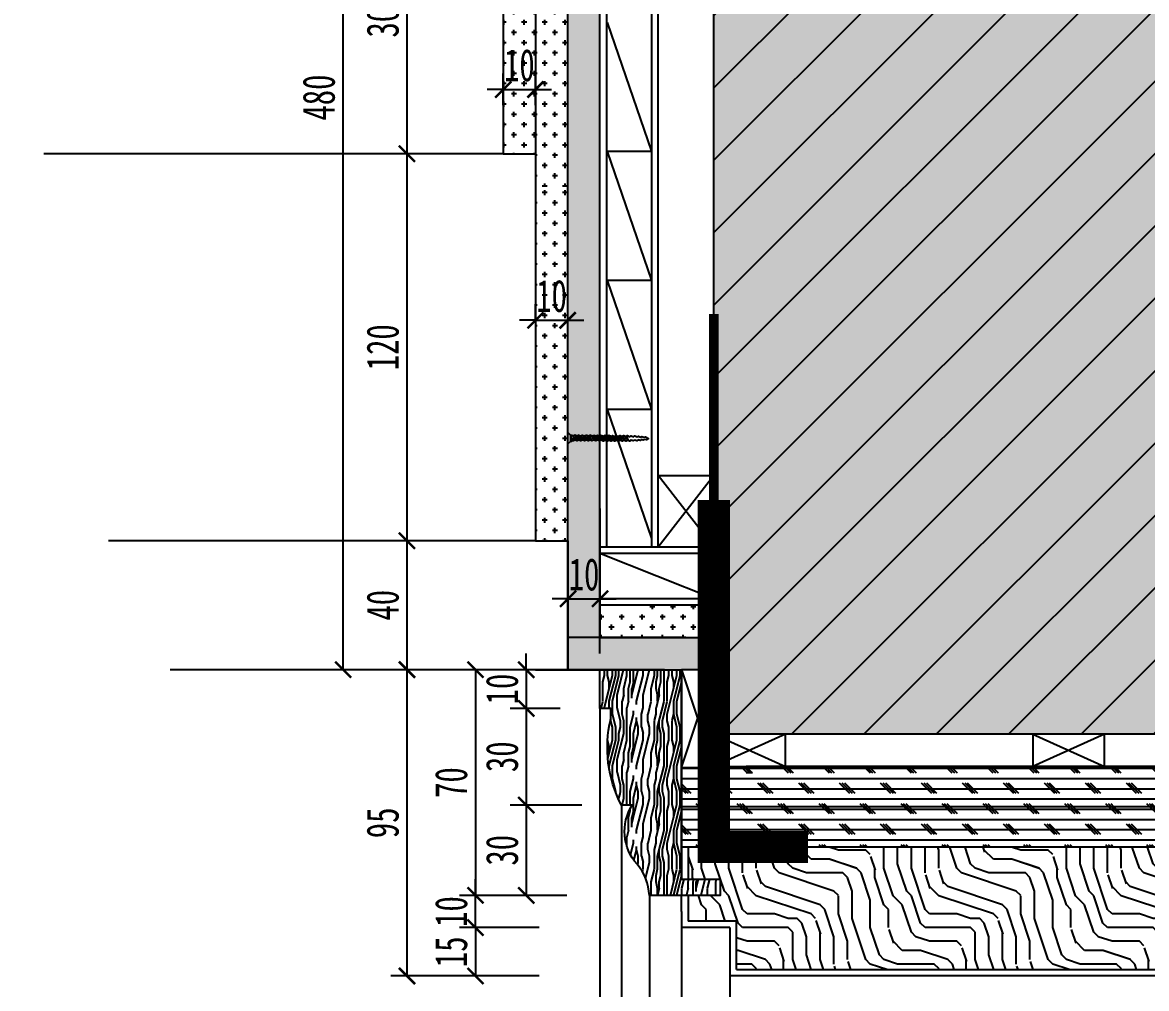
# Model space of a CAD drawing. Header units: millimetres. Extents: x 51249 to 2766742, y -599687 to -1280.
# Drawn here: x 64094.2 to 64442.7, y -119662.8 to -119363.1 of the extents above; entities that cross this region are included whole.
import ezdxf

# ---------------------------------------------------------------- set-up
doc = ezdxf.new("R2010")
doc.units = ezdxf.units.MM
doc.header["$LTSCALE"] = 10
doc.header["$PDMODE"] = 3
doc.linetypes.add('HIDDEN', pattern=[0.375, 0.25, -0.125])
for name, color, linetype in [('0-bh(填充)', 251, 'Continuous'), ('05', 8, 'Continuous'), ('2-NORM', 3, 'Continuous'), ('4-Fine(立面细线)', 251, 'Continuous'), ('4-Norm(立面正常)', 134, 'Continuous'), ('4-Wide(立面宽线)', 4, 'Continuous'), ('A-土建墙（含管井、立管）', 6, 'Continuous'), ('D-节点填充', 250, 'Continuous'), ('D-造型细线', 146, 'Continuous'), ('DRT', 7, 'Continuous'), ('E-立面填充', 250, 'Continuous'), ('E-立面轮廓线', 4, 'Continuous'), ('E-立面造型线', 3, 'Continuous'), ('E-顶面轮廓线', 4, 'Continuous'), ('PM-FURN-M', 3, 'Continuous'), ('PM-WALL', 2, 'Continuous'), ('W-尺寸', 5, 'Continuous'), ('完成面-石材', 55, 'Continuous')]:
    doc.layers.add(name, color=color, linetype=linetype)
doc.styles.add('DIM', font='SimSun.ttf', dxfattribs={"width": 0.7})
doc.dimstyles.new('5', dxfattribs={"dimscale": 5, "dimtxt": 2, "dimasz": 1, "dimexe": 1, "dimexo": 1, "dimgap": 0.5, "dimtad": 1, "dimdec": 0, "dimrnd": 5, "dimzin": 0, "dimdsep": 46, "dimtxsty": 'DIM', "dimblk": 'ARCHTICK', "dimcen": 0, "dimclrd": 5, "dimclre": 5, "dimclrt": 35, "dimadec": 0, "dimazin": 0, "dimtfac": 0.5, "dimtdec": 0, "dimtix": 1, "dimtmove": 2, "dimatfit": 2, "dimldrblk": 'A', "dimfxl": 0, "dimtolj": 1, "dimtzin": 0, "dimlwd": -1, "dimlwe": -1, "dimarcsym": 0})
pattern_1 = [(360, (-681.222, -322921.4324), (8e-16, 3.175), []), (135, (-679.635, -322923.02), (-6.35000274, -6.35000274), [4.49013, -4.49013]), (135, (-678.841, -322923.02), (-6.35000274, -6.35000274), [4.49013, -4.49013]), (135, (-678.047, -322923.02), (-6.35000274, -6.35000274), [4.49013, -4.49013])]

# ---------------------------------------------------------------- blocks, each defined once
blk = doc.blocks.new('_ArchTick')
at = {"color": 0, "linetype": 'ByBlock', "const_width": 0.15}
blk.add_lwpolyline([(-0.5, -0.5), (0.5, 0.5)], dxfattribs=at)
blk = doc.blocks.new('*D202')
at = {"layer": 'Defpoints', "color": 0, "ltscale": 0.15}
for p in [(64351.59, -119563.87, 0), (64213.41, -119658.87), (64353.15, -119658.87, 0)]:
    blk.add_point(p, dxfattribs=at)
at = {"layer": 'W-尺寸', "color": 5, "ltscale": 0.15}
for p, q in [((64233.41, -119563.87), (64208.41, -119563.87)), ((64213.41, -119563.87), (64213.41, -119658.87)), ((64233.41, -119658.87), (64208.41, -119658.87))]:
    blk.add_line(p, q, dxfattribs=at)
at = {"layer": 'W-尺寸', "color": 5, "ltscale": 0.15, "xscale": 5, "yscale": 5, "zscale": 5}
for p, rotation in [((64213.41, -119563.87), 90), ((64213.41, -119658.87), 270)]:
    blk.add_blockref('_ArchTick', p, dxfattribs=dict(at, rotation=rotation))
at = {"layer": 'W-尺寸', "color": 35, "ltscale": 0.15, "insert": (64205.91, -119611.37), "char_height": 10, "attachment_point": 5, "rotation": 90, "style": 'DIM'}
blk.add_mtext('\\A1;95', dxfattribs=at)
blk = doc.blocks.new('A')
for p, q in [((-1.435, 1.148), (-1.09, 1.437)), ((-1.09, 1.437), (0, 0)), ((-1.435, 1.148), (-0.369, 0)), ((-0.369, 0), (-2.127, 0)), ((-1.435, -1.148), (-0.369, 0)), ((-1.09, -1.437), (0, 0)), ((-1.435, -1.148), (-1.09, -1.437))]:
    blk.add_line(p, q)
for points in [[(-1.435, 1.148), (-1.09, 1.437), (-0.369, 0), (0, 0)], [(-1.435, -1.148), (-1.09, -1.437), (-0.369, 0), (0, 0)]]:
    blk.add_solid(points)
blk = doc.blocks.new('*D210')
at = {"layer": 'Defpoints', "color": 0, "ltscale": 0.15}
for p in [(64263.38, -119563.87), (64234.65, -119633.87), (64259.42, -119633.87)]:
    blk.add_point(p, dxfattribs=at)
at = {"layer": 'W-尺寸', "color": 5, "ltscale": 0.15}
for p, q in [((64254.65, -119563.87), (64229.65, -119563.87)), ((64234.65, -119563.87), (64234.65, -119633.87)), ((64254.42, -119633.87), (64229.65, -119633.87))]:
    blk.add_line(p, q, dxfattribs=at)
at = {"layer": 'W-尺寸', "color": 5, "ltscale": 0.15, "xscale": 5, "yscale": 5, "zscale": 5}
for p, rotation in [((64234.65, -119563.87), 90), ((64234.65, -119633.87), 270)]:
    blk.add_blockref('_ArchTick', p, dxfattribs=dict(at, rotation=rotation))
at = {"layer": 'W-尺寸', "color": 35, "ltscale": 0.15, "insert": (64227.15, -119598.87), "char_height": 10, "attachment_point": 5, "rotation": 90, "style": 'DIM'}
blk.add_mtext('\\A1;70', dxfattribs=at)
blk = doc.blocks.new('*D211')
at = {"layer": 'Defpoints', "color": 0, "ltscale": 0.15}
for p in [(64234.65, -119633.87), (64259.42, -119633.87), (64259.42, -119643.87, 0)]:
    blk.add_point(p, dxfattribs=at)
at = {"layer": 'W-尺寸', "color": 5, "ltscale": 0.15}
for p, q in [((64234.65, -119633.87), (64234.65, -119628.87)), ((64254.42, -119633.87), (64229.65, -119633.87)), ((64234.65, -119643.87), (64234.65, -119633.87)), ((64254.42, -119643.87), (64229.65, -119643.87)), ((64234.65, -119643.87), (64234.65, -119648.87))]:
    blk.add_line(p, q, dxfattribs=at)
at = {"layer": 'W-尺寸', "color": 5, "ltscale": 0.15, "xscale": 5, "yscale": 5, "zscale": 5}
for p, rotation in [((64234.65, -119633.87), 270), ((64234.65, -119643.87), 90)]:
    blk.add_blockref('_ArchTick', p, dxfattribs=dict(at, rotation=rotation))
at = {"layer": 'W-尺寸', "color": 35, "ltscale": 0.15, "insert": (64227.15, -119638.87), "char_height": 10, "attachment_point": 5, "rotation": 90, "style": 'DIM'}
blk.add_mtext('\\A1;10', dxfattribs=at)
blk = doc.blocks.new('*D212')
at = {"layer": 'Defpoints', "color": 0, "ltscale": 0.15}
for p in [(64259.42, -119643.87, 0), (64234.65, -119658.87), (64259.42, -119658.87, 0)]:
    blk.add_point(p, dxfattribs=at)
at = {"layer": 'W-尺寸', "color": 5, "ltscale": 0.15}
for p, q in [((64254.42, -119643.87), (64229.65, -119643.87)), ((64234.65, -119643.87), (64234.65, -119658.87)), ((64254.42, -119658.87), (64229.65, -119658.87))]:
    blk.add_line(p, q, dxfattribs=at)
at = {"layer": 'W-尺寸', "color": 5, "ltscale": 0.15, "xscale": 5, "yscale": 5, "zscale": 5}
for p, rotation in [((64234.65, -119643.87), 90), ((64234.65, -119658.87), 270)]:
    blk.add_blockref('_ArchTick', p, dxfattribs=dict(at, rotation=rotation))
at = {"layer": 'W-尺寸', "color": 35, "ltscale": 0.15, "insert": (64227.15, -119651.37), "char_height": 10, "attachment_point": 5, "rotation": 90, "style": 'DIM'}
blk.add_mtext('\\A1;15', dxfattribs=at)
blk = doc.blocks.new('A$C55C23A5A')
at = {"layer": 'DRT', "color": 8, "ltscale": 2}
for p, q in [((0, 0, 0), (10, 22.22, 0)), ((0, 22.22, 0), (10, 0, 0))]:
    blk.add_line(p, q, dxfattribs=at)
at = {"layer": 'DRT', "color": 3, "ltscale": 2, "elevation": 0}
blk.add_lwpolyline([(0, 0), (10, 0), (10, 22.22), (0, 22.22)], close=True, dxfattribs=at)
blk = doc.blocks.new('*D216')
at = {"layer": 'Defpoints', "color": 0, "ltscale": 0.15}
for p in [(64265.93, -119563.87), (64250.41, -119575.87), (64265.93, -119575.87)]:
    blk.add_point(p, dxfattribs=at)
at = {"layer": 'W-尺寸', "color": 5, "ltscale": 0.15}
for p, q in [((64250.41, -119563.87), (64250.41, -119558.87)), ((64260.93, -119563.87), (64245.41, -119563.87)), ((64250.41, -119563.87), (64250.41, -119575.87)), ((64260.93, -119575.87), (64245.41, -119575.87)), ((64250.41, -119575.87), (64250.41, -119580.87))]:
    blk.add_line(p, q, dxfattribs=at)
at = {"layer": 'W-尺寸', "color": 5, "ltscale": 0.15, "xscale": 5, "yscale": 5, "zscale": 5}
for p, rotation in [((64250.41, -119563.87), 270), ((64250.41, -119575.87), 90)]:
    blk.add_blockref('_ArchTick', p, dxfattribs=dict(at, rotation=rotation))
at = {"layer": 'W-尺寸', "color": 35, "ltscale": 0.15, "insert": (64242.91, -119569.87), "char_height": 10, "attachment_point": 5, "rotation": 90, "style": 'DIM'}
blk.add_mtext('\\A1;10', dxfattribs=at)
blk = doc.blocks.new('*D217')
at = {"layer": 'Defpoints', "color": 0, "ltscale": 0.15}
for p in [(64265.93, -119575.87), (64250.41, -119605.87), (64272.58, -119605.87)]:
    blk.add_point(p, dxfattribs=at)
at = {"layer": 'W-尺寸', "color": 5, "ltscale": 0.15}
for p, q in [((64260.93, -119575.87), (64245.41, -119575.87)), ((64250.41, -119575.87), (64250.41, -119605.87)), ((64267.58, -119605.87), (64245.41, -119605.87))]:
    blk.add_line(p, q, dxfattribs=at)
at = {"layer": 'W-尺寸', "color": 5, "ltscale": 0.15, "xscale": 5, "yscale": 5, "zscale": 5}
for p, rotation in [((64250.41, -119575.87), 90), ((64250.41, -119605.87), 270)]:
    blk.add_blockref('_ArchTick', p, dxfattribs=dict(at, rotation=rotation))
at = {"layer": 'W-尺寸', "color": 35, "ltscale": 0.15, "insert": (64242.91, -119590.87), "char_height": 10, "attachment_point": 5, "rotation": 90, "style": 'DIM'}
blk.add_mtext('\\A1;30', dxfattribs=at)
blk = doc.blocks.new('*D218')
at = {"layer": 'Defpoints', "color": 0, "ltscale": 0.15}
for p in [(64272.58, -119605.87), (64250.41, -119633.87), (64267.98, -119633.87)]:
    blk.add_point(p, dxfattribs=at)
at = {"layer": 'W-尺寸', "color": 5, "ltscale": 0.15}
for p, q in [((64267.58, -119605.87), (64245.41, -119605.87)), ((64250.41, -119605.87), (64250.41, -119633.87)), ((64262.98, -119633.87), (64245.41, -119633.87))]:
    blk.add_line(p, q, dxfattribs=at)
at = {"layer": 'W-尺寸', "color": 5, "ltscale": 0.15, "xscale": 5, "yscale": 5, "zscale": 5}
for p, rotation in [((64250.41, -119605.87), 90), ((64250.41, -119633.87), 270)]:
    blk.add_blockref('_ArchTick', p, dxfattribs=dict(at, rotation=rotation))
at = {"layer": 'W-尺寸', "color": 35, "ltscale": 0.15, "insert": (64242.91, -119619.87), "char_height": 10, "attachment_point": 5, "rotation": 90, "style": 'DIM'}
blk.add_mtext('\\A1;30', dxfattribs=at)
blk = doc.blocks.new('dfgd')
at = {"layer": '0-bh(填充)', "color": 250}
for p, q in [((-12334.96, 1686.83), (-12333.71, 1687.29)), ((-12334.88, 1687.89), (-12333.79, 1688.3)), ((-12334.83, 1688.95), (-12333.87, 1689.3)), ((-12334.74, 1687.43), (-12333.93, 1687.73)), ((-12334.66, 1688.49), (-12333.99, 1688.74)), ((-12335.19, 1683.45), (-12333.44, 1684.04)), ((-12335.14, 1684.6), (-12333.51, 1685.19)), ((-12335.06, 1685.73), (-12333.6, 1686.27)), ((-12334.83, 1684.13), (-12333.78, 1684.52)), ((-12334.82, 1685.27), (-12333.8, 1685.65)), ((-12334.78, 1686.38), (-12333.83, 1686.73)), ((-12335.24, 1679.92), (-12333.49, 1680.52)), ((-12335.22, 1682.27), (-12333.47, 1682.87)), ((-12335.22, 1681.1), (-12333.47, 1681.7)), ((-12334.95, 1680.61), (-12333.76, 1681.01)), ((-12334.93, 1682.96), (-12333.74, 1683.36)), ((-12334.93, 1681.77), (-12333.76, 1682.19)), ((-12335.24, 1678.75), (-12333.49, 1679.35)), ((-12335.2, 1677.46), (-12333.71, 1677.98)), ((-12335.04, 1676.93), (-12334, 1677.3)), ((-12334.95, 1679.43), (-12333.78, 1679.85)), ((-12334.95, 1678.26), (-12333.78, 1678.68)), ((-12334.9, 1676.4), (-12333.72, 1676.81)), ((-12335.05, 1675.76), (-12333.73, 1676.21)), ((-12335.05, 1674.6), (-12333.73, 1675.05)), ((-12335.05, 1673.42), (-12333.74, 1673.88)), ((-12334.9, 1675.22), (-12333.74, 1675.64)), ((-12334.9, 1674.05), (-12333.74, 1674.47)), ((-12334.9, 1672.89), (-12333.74, 1673.3)), ((-12335.05, 1672.26), (-12333.74, 1672.71)), ((-12334.32, 1671.94), (-12333.74, 1672.16))]:
    blk.add_line(p, q, dxfattribs=at)
at = {"layer": '4-Fine(立面细线)', "color": 251}
for p, q in [((-12335.19, 1671.65), (-12333.44, 1671.65)), ((-12333.44, 1671.65), (-12335.19, 1671.65)), ((-12333.44, 1671.65), (-12332.57, 1670.68))]:
    blk.add_line(p, q, dxfattribs=at)
for points in [[(-12335.18, 1684.58), (-12335.18, 1684.58), (-12334.89, 1685.26), (-12335.18, 1685.74), (-12334.89, 1686.42), (-12335.18, 1686.92), (-12334.89, 1687.59), (-12335.18, 1688.08), (-12334.89, 1688.77), (-12335.18, 1689.26), (-12334.82, 1689.94), (-12335.13, 1690.4), (-12334.8, 1691.08), (-12335.05, 1691.54), (-12334.76, 1692.19), (-12334.94, 1692.64), (-12334.72, 1693.24), (-12334.86, 1693.7), (-12334.64, 1694.3), (-12334.82, 1694.75), (-12334.3, 1695.68), (-12333.86, 1695.11), (-12333.97, 1694.55), (-12333.78, 1694.1), (-12333.92, 1693.54), (-12333.69, 1693.1), (-12333.81, 1692.54), (-12333.58, 1692.08), (-12333.78, 1691.46), (-12333.49, 1691), (-12333.77, 1690.33), (-12333.43, 1689.85), (-12333.7, 1689.18), (-12333.43, 1688.68), (-12333.72, 1688.01), (-12333.43, 1687.52), (-12333.72, 1686.84), (-12333.43, 1686.35), (-12333.72, 1685.67), (-12333.43, 1685.18), (-12333.72, 1684.53)], [(-12335.19, 1683.45), (-12334.93, 1682.96), (-12335.22, 1682.27), (-12334.93, 1681.77), (-12335.22, 1681.1)], [(-12335.18, 1684.58), (-12334.83, 1684.13), (-12335.17, 1683.45)], [(-12333.72, 1684.53), (-12333.44, 1684.04), (-12333.71, 1683.39)], [(-12335.22, 1681.1), (-12334.95, 1680.61), (-12335.24, 1679.92), (-12334.95, 1679.43), (-12335.24, 1678.75)], [(-12333.76, 1681.03), (-12333.49, 1680.54), (-12333.78, 1679.85), (-12333.49, 1679.36), (-12333.78, 1678.68)], [(-12333.74, 1683.38), (-12333.47, 1682.89), (-12333.76, 1682.2), (-12333.47, 1681.71), (-12333.76, 1681.03)], [(-12335.24, 1678.76), (-12334.97, 1678.27), (-12335.27, 1677.58), (-12334.97, 1677.08), (-12335.27, 1676.41)], [(-12333.79, 1678.69), (-12333.52, 1678.2), (-12333.81, 1677.51), (-12333.52, 1677.02), (-12333.81, 1676.34)], [(-12335.27, 1674.08), (-12334.98, 1674.76), (-12335.27, 1675.25), (-12334.98, 1675.92), (-12335.27, 1676.42)], [(-12335.27, 1674.08), (-12334.98, 1673.59), (-12335.27, 1672.91), (-12334.98, 1672.42), (-12335.19, 1671.93), (-12335.19, 1671.65)], [(-12333.81, 1676.34), (-12333.52, 1675.85), (-12333.81, 1675.18), (-12333.52, 1674.68), (-12333.81, 1674)], [(-12333.81, 1674.01), (-12333.52, 1673.51), (-12333.81, 1672.84), (-12333.52, 1672.35), (-12333.44, 1671.99)], [(-12333.44, 1671.65), (-12333.44, 1671.65), (-12332.57, 1670.68), (-12336.07, 1670.68), (-12335.19, 1671.65)], [(-12333.44, 1671.65), (-12333.44, 1671.99)]]:
    blk.add_lwpolyline(points, dxfattribs=at)
blk = doc.blocks.new('*D728')
at = {"color": 5, "ltscale": 0.15}
for p, q in [((64232.67, -119103.87), (64208.41, -119103.87)), ((64213.41, -119103.87), (64213.41, -119403.87)), ((64232.48, -119403.87), (64208.41, -119403.87))]:
    blk.add_line(p, q, dxfattribs=at)
at = {"layer": 'Defpoints', "color": 0, "ltscale": 0.15}
for p in [(64237.67, -119103.87, 0), (64213.41, -119403.87), (64237.48, -119403.87, 0)]:
    blk.add_point(p, dxfattribs=at)
at = {"color": 5, "ltscale": 0.15, "xscale": 5, "yscale": 5, "zscale": 5}
for p, rotation in [((64213.41, -119103.87), 90), ((64213.41, -119403.87), 270)]:
    blk.add_blockref('_ArchTick', p, dxfattribs=dict(at, rotation=rotation))
at = {"color": 35, "ltscale": 0.15, "insert": (64205.91, -119360.68), "char_height": 10, "attachment_point": 5, "rotation": 90, "style": 'DIM'}
blk.add_mtext('\\A1;300', dxfattribs=at)
blk = doc.blocks.new('*D729')
at = {"color": 5, "ltscale": 0.15}
for p, q in [((64232.48, -119403.87), (64208.41, -119403.87)), ((64213.41, -119403.87), (64213.41, -119523.87)), ((64230.24, -119523.87), (64208.41, -119523.87))]:
    blk.add_line(p, q, dxfattribs=at)
at = {"layer": 'Defpoints', "color": 0, "ltscale": 0.15}
for p in [(64237.48, -119403.87, 0), (64213.41, -119523.87), (64235.24, -119523.87, 0)]:
    blk.add_point(p, dxfattribs=at)
at = {"color": 5, "ltscale": 0.15, "xscale": 5, "yscale": 5, "zscale": 5}
for p, rotation in [((64213.41, -119403.87), 90), ((64213.41, -119523.87), 270)]:
    blk.add_blockref('_ArchTick', p, dxfattribs=dict(at, rotation=rotation))
at = {"color": 35, "ltscale": 0.15, "insert": (64205.91, -119463.87), "char_height": 10, "attachment_point": 5, "rotation": 90, "style": 'DIM'}
blk.add_mtext('\\A1;120', dxfattribs=at)
blk = doc.blocks.new('*D730')
at = {"color": 5, "ltscale": 0.15}
for p, q in [((64230.24, -119523.87), (64208.41, -119523.87)), ((64213.41, -119523.87), (64213.41, -119563.87)), ((64233.06, -119563.87), (64208.41, -119563.87))]:
    blk.add_line(p, q, dxfattribs=at)
at = {"layer": 'Defpoints', "color": 0, "ltscale": 0.15}
for p in [(64235.24, -119523.87, 0), (64213.41, -119563.87), (64238.06, -119563.87)]:
    blk.add_point(p, dxfattribs=at)
at = {"color": 5, "ltscale": 0.15, "xscale": 5, "yscale": 5, "zscale": 5}
for p, rotation in [((64213.41, -119523.87), 90), ((64213.41, -119563.87), 270)]:
    blk.add_blockref('_ArchTick', p, dxfattribs=dict(at, rotation=rotation))
at = {"color": 35, "ltscale": 0.15, "insert": (64205.91, -119543.87), "char_height": 10, "attachment_point": 5, "rotation": 90, "style": 'DIM'}
blk.add_mtext('\\A1;40', dxfattribs=at)
blk = doc.blocks.new('*D731')
at = {"color": 5, "ltscale": 0.15}
for p, q in [((64223.61, -119083.87), (64188.61, -119083.87)), ((64193.61, -119563.87), (64193.61, -119083.87)), ((64223.61, -119563.87), (64188.61, -119563.87))]:
    blk.add_line(p, q, dxfattribs=at)
at = {"layer": 'Defpoints', "color": 0, "ltscale": 0.15}
for p in [(64193.61, -119083.87), (64234.65, -119083.87, 0), (64234.65, -119563.87, 0)]:
    blk.add_point(p, dxfattribs=at)
at = {"color": 5, "ltscale": 0.15, "xscale": 5, "yscale": 5, "zscale": 5}
for p, rotation in [((64193.61, -119083.87), 90), ((64193.61, -119563.87), 270)]:
    blk.add_blockref('_ArchTick', p, dxfattribs=dict(at, rotation=rotation))
at = {"color": 35, "ltscale": 0.15, "insert": (64186.11, -119386.43), "char_height": 10, "attachment_point": 5, "rotation": 90, "style": 'DIM'}
blk.add_mtext('\\A1;480', dxfattribs=at)
blk = doc.blocks.new('*D735')
at = {"color": 5, "ltscale": 0.15}
for p, q in [((64263.38, -119558.87), (64263.38, -119536.87)), ((64273.25, -119558.87), (64273.25, -119536.87)), ((64263.38, -119541.87), (64258.38, -119541.87)), ((64263.38, -119541.87), (64273.25, -119541.87)), ((64273.25, -119541.87), (64278.25, -119541.87))]:
    blk.add_line(p, q, dxfattribs=at)
at = {"layer": 'Defpoints', "color": 0, "ltscale": 0.15}
for p in [(64273.25, -119541.87), (64263.38, -119563.87, 0), (64273.25, -119563.87, 0)]:
    blk.add_point(p, dxfattribs=at)
at = {"color": 5, "ltscale": 0.15, "xscale": 5, "yscale": 5, "zscale": 5}
blk.add_blockref('_ArchTick', (64263.38, -119541.87), dxfattribs=at)
at = {"color": 5, "ltscale": 0.15, "xscale": 5, "yscale": 5, "zscale": 5, "rotation": 180}
blk.add_blockref('_ArchTick', (64273.25, -119541.87), dxfattribs=at)
at = {"color": 35, "ltscale": 0.15, "insert": (64268.32, -119534.37), "char_height": 10, "attachment_point": 5, "style": 'DIM'}
blk.add_mtext('\\A1;10', dxfattribs=at)
blk = doc.blocks.new('*D736')
at = {"color": 5, "ltscale": 0.15}
for p, q in [((64253.25, -119455.51), (64253.25, -119450.51)), ((64263.25, -119455.51), (64263.25, -119450.51)), ((64253.25, -119455.51), (64248.25, -119455.51)), ((64253.25, -119455.51), (64263.25, -119455.51)), ((64263.25, -119455.51), (64268.25, -119455.51))]:
    blk.add_line(p, q, dxfattribs=at)
at = {"layer": 'Defpoints', "color": 0, "ltscale": 0.15}
for p in [(64263.25, -119455.51), (64253.25, -119460.21, 0), (64263.25, -119460.21, 0)]:
    blk.add_point(p, dxfattribs=at)
at = {"color": 5, "ltscale": 0.15, "xscale": 5, "yscale": 5, "zscale": 5}
blk.add_blockref('_ArchTick', (64253.25, -119455.51), dxfattribs=at)
at = {"color": 5, "ltscale": 0.15, "xscale": 5, "yscale": 5, "zscale": 5, "rotation": 180}
blk.add_blockref('_ArchTick', (64263.25, -119455.51), dxfattribs=at)
at = {"color": 35, "ltscale": 0.15, "insert": (64258.25, -119448.01), "char_height": 10, "attachment_point": 5, "style": 'DIM'}
blk.add_mtext('\\A1;10', dxfattribs=at)
blk = doc.blocks.new('*D737')
at = {"color": 5, "ltscale": 0.15}
for p, q in [((64243.25, -119388.76), (64243.25, -119378.95)), ((64253.25, -119388.76), (64253.25, -119378.95)), ((64243.25, -119383.95), (64238.25, -119383.95)), ((64243.25, -119383.95), (64253.25, -119383.95)), ((64253.25, -119383.95), (64258.25, -119383.95))]:
    blk.add_line(p, q, dxfattribs=at)
at = {"layer": 'Defpoints', "color": 0, "ltscale": 0.15}
for p in [(64253.25, -119383.95), (64243.25, -119393.76, 0), (64253.25, -119393.76, 0)]:
    blk.add_point(p, dxfattribs=at)
at = {"color": 5, "ltscale": 0.15, "xscale": 5, "yscale": 5, "zscale": 5}
blk.add_blockref('_ArchTick', (64243.25, -119383.95), dxfattribs=at)
at = {"color": 5, "ltscale": 0.15, "xscale": 5, "yscale": 5, "zscale": 5, "rotation": 180}
blk.add_blockref('_ArchTick', (64253.25, -119383.95), dxfattribs=at)
at = {"color": 35, "ltscale": 0.15, "insert": (64248.25, -119376.45), "char_height": 10, "attachment_point": 5, "style": 'DIM'}
blk.add_mtext('\\A1;10', dxfattribs=at)

msp = doc.modelspace()

# ---------------------------------------------------------------- hatches: boundary and pattern name
at = {"ltscale": 0.15}
h = msp.add_hatch(dxfattribs=at)
h.set_pattern_fill('AR-CONC', color=250, scale=10, style=0)
h.set_pattern_definition([(50, (63897.09, -119583.872), (18.21847, -1.5939), [1.905, -20.955]), (355, (63897.09, -119583.872), (-3.52428, 19.10566), [1.524, -16.764]), (100.451, (63898.608, -119584.005), (14.69425, 17.51167), [1.619, -17.809]), (46.1842, (63897.09, -119578.792), (27.1079, -4.20423), [2.8575, -31.4325]), (96.6356, (63899.35, -119579.143), (23.7404, 24.74256), [2.4285, -26.7135]), (351.184, (63897.09, -119578.792), (23.74046, 24.7425), [2.286, -25.146]), (21, (63899.63, -119580.062), (15.16149, -10.22655), [1.905, -20.955]), (326, (63899.63, -119580.062), (6.1802, 18.4188), [1.524, -16.764]), (71.4514, (63900.893, -119580.914), (21.34165, 8.19229), [1.619, -17.809]), (37.5, (63897.09, -119583.872), (0.30886, 8.455504), [0, -16.5608, 0, -17.018, 0, -16.8275]), (7.5, (63897.09, -119583.872), (6.681966, 10.01806), [0, -9.7028, 0, -16.1798, 0, -6.4135]), (327.5, (63891.426, -119583.872), (13.55906, -0.572874), [0, -6.35, 0, -19.812, 0, -26.289]), (317.5, (63888.886, -119583.872), (14.81292, 2.54265), [0, -8.255, 0, -13.1572, 0, -18.669])])
h.paths.add_polyline_path([(63897.09, -118963.87), (63897.09, -119083.87), (64308.56, -119083.87), (64308.56, -119583.87), (64528.57, -119583.87), (64528.57, -119083.87), (64890.9, -119083.87), (64890.9, -118963.87)])
at = {"ltscale": 2}
h = msp.add_hatch(dxfattribs=at)
h.set_pattern_fill('CORK', color=8, style=0)
h.set_pattern_definition(pattern_1)
h.paths.add_polyline_path([(64298.56, -119593.87), (64298.56, -119606.37), (64538.57, -119606.37), (64538.57, -119593.87), (64490.77, -119593.87)])
h = msp.add_hatch(dxfattribs=at)
h.set_pattern_fill('CORK', color=8, style=0)
h.set_pattern_definition(pattern_1)
h.paths.add_polyline_path([(64538.47, -119618.87), (64538.57, -119618.77), (64538.57, -119606.37), (64298.56, -119606.37), (64298.56, -119618.87)])
at = {"layer": '0-bh(填充)'}
h = msp.add_hatch(dxfattribs=at)
h.set_pattern_fill('CROSS', color=250, scale=2, style=0)
h.set_pattern_definition([(0, (-125.1825, 10533.2045), (3.175, 3.175), [1.5875, -4.7625]), (90, (-124.3888, 10532.4108), (-3.175, 3.175), [1.5875, -4.7625])])
h.paths.add_polyline_path([(64273.25, -119083.87), (63993.25, -119083.87), (63993.25, -119093.87), (64273.25, -119093.87)])
h.paths.add_polyline_path([(64273.25, -119553.87), (64273.25, -119563.87), (64263.25, -119563.87), (64263.25, -119553.87)], flags=16)
h.paths.add_polyline_path([(64273.25, -119163.06), (64263.25, -119103.87), (64263.25, -119563.87), (64273.25, -119563.87)])
h.paths.add_polyline_path([(64273.25, -119093.87), (63993.25, -119093.87), (63993.25, -119103.87), (64232.25, -119103.87), (64261.46, -119103.87), (64263.25, -119108.33), (64263.25, -119134.87), (64273.25, -119163.06)])
h.paths.add_polyline_path([(64308.56, -119563.87), (64308.56, -119553.87), (64263.25, -119553.87), (64263.25, -119563.87)])
h = msp.add_hatch(dxfattribs=at)
h.set_pattern_fill('CROSS', color=250, scale=0.5, style=0)
h.set_pattern_definition([(180, (64263.2543, -119413.872), (-3.175, 3.175), [1.5875, -4.7625]), (90, (64262.4606, -119414.666), (3.175, 3.175), [1.5875, -4.7625])])
h.paths.add_polyline_path([(64253.25, -119403.87), (64243.25, -119403.87), (64243.25, -119105.87), (64253.25, -119105.87)])
h.paths.add_polyline_path([(64253.25, -119105.87), (64263.25, -119105.87), (64263.25, -119413.87), (64253.25, -119413.87), (64253.25, -119403.87)])
h = msp.add_hatch(dxfattribs=at)
h.set_pattern_fill('CROSS', color=250, scale=0.5, style=0)
h.set_pattern_definition([(180, (64263.2543, -119523.872), (-3.175, 3.175), [1.5875, -4.7625]), (90, (64262.4606, -119524.666), (3.175, 3.175), [1.5875, -4.7625])])
h.paths.add_polyline_path([(64263.25, -119413.87), (64253.25, -119413.87), (64253.25, -119523.87), (64263.25, -119523.87)])
h = msp.add_hatch(dxfattribs=at)
h.set_pattern_fill('CROSS', color=250, scale=0.5, style=0)
h.set_pattern_definition([(180, (65074.5317, -119553.872), (-3.175, 3.175), [1.5875, -4.7625]), (90, (65073.738, -119554.666), (3.175, 3.175), [1.5875, -4.7625])])
h.paths.add_polyline_path([(64308.56, -119553.87), (64308.56, -119543.87), (64286.81, -119543.87), (64288.25, -119544.67), (64287.36, -119545.36), (64286.11, -119545.06), (64285.67, -119545.28), (64285.11, -119545.16), (64284.65, -119545.39), (64284.03, -119545.19), (64283.57, -119545.48), (64282.9, -119545.2), (64282.42, -119545.54), (64281.75, -119545.27), (64281.25, -119545.54), (64280.58, -119545.25), (64280.09, -119545.54), (64279.41, -119545.25), (64278.92, -119545.54), (64278.24, -119545.25), (64277.78, -119545.52), (64277.8, -119545.57), (64277.1, -119545.25), (64276.61, -119545.53), (64275.93, -119545.25), (64275.44, -119545.51), (64275.43, -119545.49), (64274.77, -119545.21), (64274.27, -119545.51), (64274.27, -119545.5), (64273.6, -119545.21), (64273.25, -119545.4), (64273.25, -119553.87)])
at = {"layer": '2-NORM'}
h = msp.add_hatch(dxfattribs=at)
h.set_pattern_fill('木纹01', color=251, scale=10, angle=135, style=0)
h.set_pattern_definition([(135, (-703.85, -324689.295), (-56.5685425, 2e-14), [2, -38]), (135, (-686.88, -324711.922), (-56.5685425, 2e-14), [4, -36]), (135, (-706.678, -324694.95), (-56.5685425, 2e-14), [2, -38]), (135, (-692.536, -324714.75), (-56.5685425, 2e-14), [2, -38]), (135, (-710.92, -324699.194), (-56.5685425, 2e-14), [2, -38]), (135, (-696.78, -324716.165), (-56.5685425, 2e-14), [2, -38]), (135, (-713.75, -324702.023), (-56.5685425, 2e-14), [2, -38]), (135, (-701.02, -324720.408), (-56.5685425, 2e-14), [2, -22, 2, -14]), (135, (-703.85, -324723.236), (-56.5685425, 2e-14), [4, -20, 2, -14]), (135, (-706.678, -324728.893), (-56.5685425, 2e-14), [2, -6, 2, -16, 2, -12]), (135, (-708.092, -324733.136), (-56.5685425, 2e-14), [2, -8, 4, -26]), (135, (-727.89, -324716.165), (-56.5685425, 2e-14), [2, -38]), (135, (-710.92, -324735.964), (-56.5685425, 2e-14), [2, -10, 2, -26]), (180, (-681.222, -324711.922), (-28.2842712, -28.2842712), [5.65684, -50.9117025]), (180, (-705.264, -324687.88), (-28.2842712, -28.2842712), [11.313708, -45.2548345]), (180, (-719.406, -324702.023), (-28.2842712, -28.2842712), [2.8284, -53.7401425]), (180, (-698.193, -324728.893), (-28.2842712, -28.2842712), [8.48528, -48.0832625]), (180, (-722.234, -324704.85), (-28.2842712, -28.2842712), [14.142136, -42.4264065]), (180, (-726.477, -324709.094), (-28.2842712, -28.2842712), [8.48528, -48.0832625]), (90, (-723.649, -324717.58), (-28.2842712, 28.2842712), [2.8284, -53.7401425]), (90, (-691.122, -324704.85), (-28.2842712, 28.2842712), [5.65684, -50.9117025]), (90, (-703.85, -324714.75), (-28.2842712, 28.2842712), [5.65684, -50.9117025]), (90, (-706.678, -324700.61), (-28.2842712, 28.2842712), [5.65684, -50.9117025]), (90, (-716.577, -324713.337), (-28.2842712, 28.2842712), [5.65684, -50.9117025]), (90, (-720.82, -324714.75), (-28.2842712, 28.2842712), [8.48528, -48.0832625]), (90, (-696.778, -324704.85), (-28.2842712, 28.2842712), [8.48528, -48.0832625]), (90, (-702.435, -324702.023), (-28.2842712, 28.2842712), [8.48528, -48.0832625]), (90, (-708.092, -324716.165), (-28.2842712, 28.2842712), [8.48528, -48.0832625]), (90, (-712.335, -324714.75), (-28.2842712, 28.2842712), [8.48528, -48.0832625]), (161.565051, (-688.293, -324716.165), (-28.2842713, 28.2842712), [4.4721356, -84.970583]), (161.565051, (-708.092, -324693.538), (-28.2842713, 28.2842712), [17.888544, -71.554175]), (161.565051, (-712.335, -324697.78), (-28.2842713, 28.2842712), [17.888544, -71.554175]), (161.565051, (-715.163, -324700.609), (-28.2842713, 28.2842712), [17.88856, -26.8, 8.9444, -35.809759]), (161.565051, (-722.234, -324702.023), (-28.2842713, 28.2842712), [4.4721356, -84.970583]), (161.565051, (-706.678, -324737.378), (-28.2842713, 28.2842712), [4.4721356, -84.970583]), (161.565051, (-729.305, -324714.75), (-28.2842713, 28.2842712), [8.944272, -80.498447]), (108.434949, (-696.778, -324696.366), (-28.2842712, 28.2842713), [8.944272, -80.498447]), (108.434949, (-693.95, -324713.337), (-28.2842712, 28.2842713), [8.944272, -80.498447]), (108.434949, (-689.707, -324709.094), (-28.2842712, 28.2842713), [4.4721356, -84.970447]), (108.434949, (-698.193, -324714.75), (-28.2842712, 28.2842713), [13.416408, -76.026311]), (108.434949, (-703.85, -324709.094), (-28.2842712, 28.2842713), [8.944272, -80.498447]), (108.434949, (-708.092, -324707.68), (-28.2842712, 28.2842713), [8.944272, -80.498447]), (108.434949, (-702.435, -324718.993), (-28.2842712, 28.2842713), [4.4721356, -84.970447]), (108.434949, (-706.678, -324720.408), (-28.2842712, 28.2842713), [4.4721356, -84.970447]), (108.434949, (-723.649, -324714.75), (-28.2842712, 28.2842713), [4.4721356, -84.970447]), (108.434949, (-712.335, -324706.265), (-28.2842712, 28.2842713), [4.4721356, -84.970447]), (108.434949, (-708.092, -324727.479), (-28.2842712, 28.2842713), [13.416408, -76.026311]), (108.434949, (-709.506, -324731.721), (-28.2842712, 28.2842713), [8.944272, -80.498447]), (108.434949, (-716.577, -324707.68), (-28.2842712, 28.2842713), [4.472, -40.248, 4.472, -40.250719]), (108.434949, (-713.749, -324721.822), (-28.2842712, 28.2842713), [8.944272, -80.498447]), (108.434949, (-717.992, -324723.236), (-28.2842712, 28.2842713), [8.944272, -80.498447]), (108.434949, (-712.335, -324734.55), (-28.2842712, 28.2842713), [8.944272, -80.498447]), (108.434949, (-720.82, -324726.064), (-28.2842712, 28.2842713), [8.944272, -80.498447])])
h.paths.add_polyline_path([(64472.77, -119645.62), (64472.77, -119657.12), (64461.52, -119657.12), (64461.52, -119645.62)])
h.paths.add_polyline_path([(64538.57, -119633.87), (64523.57, -119633.87), (64523.57, -119628.87), (64538.57, -119628.87), (64538.57, -119618.87), (64300.56, -119618.87), (64300.56, -119628.87), (64310.56, -119628.87), (64310.56, -119633.87), (64300.56, -119633.87), (64300.56, -119641.87), (64315.56, -119641.87), (64315.56, -119656.87), (64483.57, -119656.87), (64483.57, -119653.37), (64478.57, -119653.37), (64478.57, -119649.37), (64483.57, -119649.37), (64483.57, -119641.87), (64491.36, -119641.87), (64491.36, -119641.51), (64538.57, -119641.51)])
at = {"layer": 'D-节点填充'}
h = msp.add_hatch(dxfattribs=at)
h.set_pattern_fill('ANSI31', color=256, scale=10, style=0)
h.set_pattern_definition([(45, (99230.191, -116521.305), (-11.22532, 11.22532), [])])
h.paths.add_polyline_path([(63897.09, -118963.87), (63897.09, -119083.87), (64308.56, -119083.87), (64308.56, -119583.87), (64330.78, -119583.87), (64528.57, -119583.87), (64528.57, -119083.87), (64890.9, -119083.87), (64890.9, -118963.87)])
h = msp.add_hatch(dxfattribs=at)
h.set_pattern_fill('AR-CONC', color=256, style=0)
h.set_pattern_definition([(50, (63897.0899, -119583.8723), (1.8218467, -0.1593909), [0.1905, -2.0955]), (355, (63897.09, -119583.8723), (-0.3524283, 1.9105664), [0.1524, -1.6764]), (100.451, (63897.2417, -119583.8856), (1.469425, 1.751167), [0.1619, -1.7809]), (46.1842, (63897.09, -119583.3643), (2.7107904, -0.4204233), [0.28575, -3.14325]), (96.6356, (63897.3158, -119583.3993), (2.3740423, 2.4742556), [0.24285, -2.67135]), (351.184, (63897.09, -119583.3643), (2.374046, 2.474251), [0.2286, -2.5146]), (21, (63897.3439, -119583.4913), (1.5161488, -1.0226552), [0.1905, -2.0955]), (326, (63897.344, -119583.4913), (0.6180203, 1.8418797), [0.1524, -1.6764]), (71.4514, (63897.4703, -119583.5765), (2.134165, 0.8192286), [0.1619, -1.7809]), (37.5, (63897.0899, -119583.8723), (0.03088603, 0.8455504), [0, -1.65608, 0, -1.7018, 0, -1.68275]), (7.5, (63897.0899, -119583.8723), (0.6681966, 1.00180575), [0, -0.97028, 0, -1.61798, 0, -0.64135]), (327.5, (63896.5235, -119583.8723), (1.35590595, -0.05728744), [0, -0.635, 0, -1.9812, 0, -2.6289]), (317.5, (63896.2695, -119583.8723), (1.4812918, 0.2542649), [0, -0.8255, 0, -1.31572, 0, -1.8669])])
h.paths.add_polyline_path([(64890.9, -118963.87), (63897.09, -118963.87), (63897.09, -119083.87), (64308.56, -119083.87), (64308.56, -119583.87), (64528.57, -119583.87), (64528.57, -119083.87), (64890.9, -119083.87)])
at = {"layer": 'E-立面填充', "ltscale": 0.15}
h = msp.add_hatch(dxfattribs=at)
h.set_pattern_fill('PANEL', color=256, scale=20, style=0, pattern_type=2)
h.set_pattern_definition([(90, (79086.617, 4724.304), (-20, 4e-15), [4, -6, 2, -8]), (90, (79086.117, 4738.304), (-20, 4e-15), [4, -16]), (90, (79085.117, 4736.304), (-20, 4e-15), [2, -18]), (90, (79084.617, 4725.304), (-20, 4e-15), [1, -14, 1, -4]), (90, (79083.617, 4732.304), (-20, 4e-15), [4, -6, 1, -9]), (90, (79083.117, 4727.304), (-20, 4e-15), [3, -17]), (90, (79082.617, 4732.304), (-20, 4e-15), [6, -14]), (90, (79082.117, 4726.304), (-20, 4e-15), [4, -16]), (90, (79081.617, 4734.304), (-20, 4e-15), [10, -10]), (90, (79080.617, 4728.304), (-20, 4e-15), [2, -6, 4, -8]), (90, (79080.117, 4742.304), (-20, 4e-15), [4, -16]), (90, (79079.617, 4738.304), (-20, 4e-15), [2, -18]), (90, (79079.117, 4734.304), (-20, 4e-15), [2, -18]), (90, (79078.617, 4724.304), (-20, 4e-15), [4, -16]), (90, (79078.117, 4734.304), (-20, 4e-15), [4, -16]), (90, (79077.117, 4734.304), (-20, 4e-15), [4, -4, 4, -8]), (90, (79076.117, 4730.304), (-20, 4e-15), [2, -10, 4, -4]), (90, (79075.617, 4734.304), (-20, 4e-15), [6, -14]), (90, (79074.617, 4734.304), (-20, 4e-15), [4, -16]), (90, (79074.117, 4726.304), (-20, 4e-15), [6, -8, 2, -4]), (90, (79073.117, 4726.304), (-20, 4e-15), [10, -10]), (90, (79072.617, 4738.304), (-20, 4e-15), [2, -18]), (90, (79072.117, 4732.304), (-20, 4e-15), [4, -16]), (90, (79071.617, 4728.304), (-20, 4e-15), [2, -8, 2, -8]), (90, (79071.117, 4726.304), (-20, 4e-15), [2, -6, 4, -8]), (90, (79070.617, 4730.304), (-20, 4e-15), [2, -10, 2, -6]), (90, (79070.117, 4734.304), (-20, 4e-15), [6, -14]), (90, (79069.117, 4726.304), (-20, 4e-15), [4, -16]), (90, (79068.617, 4736.304), (-20, 4e-15), [2, -18]), (90, (79068.117, 4740.304), (-20, 4e-15), [2, -18]), (104.0362435, (79085.117, 4738.3044), (7e-10, 20), [2.06, -80.4021105]), (104.0362435, (79080.617, 4740.3044), (7e-10, 20), [2.06, -80.4021105]), (104.0362435, (79068.617, 4738.3044), (7e-10, 20), [2.06, -80.4021105]), (104.0362435, (79076.117, 4732.3044), (7e-10, 20), [2.06, -80.4021105]), (104.0362435, (79073.117, 4736.3044), (7e-10, 20), [2.06, -80.4021105]), (104.0362435, (79074.617, 4738.3044), (7e-10, 20), [2.06, -80.4021105]), (104.0362435, (79071.117, 4728.3044), (7e-10, 20), [2.06, -80.4021105]), (104.0362435, (79072.117, 4736.3044), (7e-10, 20), [2.06, -80.4021105]), (104.0362435, (79079.617, 4740.3044), (7e-10, 20), [4.12, -78.3421105]), (104.0362435, (79078.117, 4738.3044), (7e-10, 20), [4.12, -78.3421105]), (104.0362435, (79077.117, 4738.3044), (7e-10, 20), [4.12, -78.3421105]), (255.9637565, (79083.617, 4732.3044), (7e-10, -20), [2.06, -4.12, 2.06, -74.2221105]), (255.9637565, (79080.617, 4728.3044), (7e-10, -20), [2.06, -80.4021105]), (255.9637565, (79071.617, 4728.3044), (7e-10, -20), [4.12, -78.3421105]), (284.0362435, (79086.117, 4738.3044), (-7e-10, -20), [2.06, -80.4021105]), (75.9637565, (79086.117, 4742.3044), (-7e-10, 20), [2.06, -80.4021105]), (75.9637565, (79079.117, 4736.3044), (-7e-10, 20), [2.06, -80.4021105]), (75.9637565, (79075.617, 4740.3044), (-7e-10, 20), [2.06, -80.4021105]), (75.9637565, (79074.117, 4732.3044), (-7e-10, 20), [2.06, -80.4021105]), (75.9637565, (79071.617, 4730.3044), (-7e-10, 20), [2.06, -80.4021105]), (75.9637565, (79070.617, 4732.3044), (-7e-10, 20), [2.06, -80.4021105]), (75.9637565, (79074.117, 4732.3044), (-7e-10, 20), [2.06, -80.4021105]), (75.9637565, (79071.117, 4738.3044), (-7e-10, 20), [8.24, -74.2221105]), (75.9637565, (79084.617, 4726.3044), (-7e-10, 20), [8.24, -74.2221105]), (75.9637565, (79083.117, 4728.3044), (-7e-10, 20), [8.24, -74.2221105]), (75.9637565, (79082.117, 4730.3044), (-7e-10, 20), [2.06, -4.12, 4.12, -72.1621105]), (75.9637565, (79080.617, 4730.3044), (-7e-10, 20), [4.12, -4.12, 4.12, -70.1021105]), (75.9637565, (79078.617, 4728.3044), (-7e-10, 20), [8.24, -74.2221105]), (75.9637565, (79077.117, 4726.3044), (-7e-10, 20), [8.24, -74.2221105]), (75.9637565, (79076.117, 4726.3044), (-7e-10, 20), [8.24, -74.2221105]), (75.9637565, (79070.117, 4740.3044), (-7e-10, 20), [2.06, -80.4021105]), (75.9637675, (79068.117, 4742.3044), (-3.84e-06, 20), [4.12, -78.3421105]), (75.9637675, (79069.117, 4730.3044), (-3.84e-06, 20), [4.12, -78.3421105]), (75.9637575, (79086.617, 4728.3044), (-3.5e-07, 20), [8.24, -74.2221105]), (75.9637575, (79072.617, 4740.3044), (-3.5e-07, 20), [6.18, -76.2821105]), (75.9637575, (79074.117, 4742.3044), (-3.5e-07, 20), [12.36, -70.1021105])])
edge = h.paths.add_edge_path()
edge.add_line((64298.56, -119628.87), (64310.56, -119628.87))
edge.add_line((64310.56, -119628.87), (64310.56, -119633.87))
edge.add_line((64310.56, -119633.87), (64288.56, -119633.87))
edge.add_arc((64272.72, -119634.5), 15.85, 2.2796, 40.3987)
edge.add_arc((64296.26, -119614.01), 15.36, 147.9791, 221.685, ccw=False)
edge.add_line((64283.24, -119605.87), (64279.91, -119605.87))
edge.add_arc((64313.95, -119588.09), 38.41, 166.6173, 207.5742, ccw=False)
edge.add_line((64276.59, -119579.21), (64276.59, -119575.87))
edge.add_line((64276.59, -119575.87), (64273.25, -119575.87))
edge.add_line((64273.25, -119575.87), (64273.25, -119563.87))
edge.add_line((64273.25, -119563.87), (64298.56, -119563.87))
edge.add_line((64298.56, -119563.87), (64298.56, -119625.87))
edge.add_line((64298.56, -119625.87), (64298.56, -119625.87))
edge.add_line((64298.56, -119625.87), (64298.56, -119628.87))

# ---------------------------------------------------------------- linework, layer by layer
at = {"ltscale": 2, "const_width": 3, "elevation": 0}
msp.add_lwpolyline([(64308.56, -119453.52), (64308.56, -119606.37), (64308.56, -119606.37)], dxfattribs=at)
at = {"color": 1, "linetype": 'HIDDEN', "ltscale": 2, "const_width": 10, "elevation": 0}
msp.add_lwpolyline([(64308.56, -119511.22), (64308.56, -119618.87), (64337.72, -119618.87)], dxfattribs=at)
at = {"color": 2, "elevation": 0}
msp.add_lwpolyline([(64298.56, -119633.87), (64288.56, -119633.87, 0.167877), (64284.79, -119624.23, -0.333169), (64283.24, -119605.87), (64279.91, -119605.87, -0.180635), (64276.59, -119579.21), (64276.59, -119575.87), (64273.25, -119575.87), (64273.25, -119563.87), (64298.56, -119563.87), (64298.56, -119628.87), (64310.56, -119628.87), (64310.56, -119633.87), (64298.56, -119633.87), (64288.56, -119633.87)], format="xyb", dxfattribs=at)
at = {"layer": '05'}
for p, q in [((64273.25, -119575.87, 0), (64273.25, -121863.87, 0)), ((64279.91, -119605.87, 0), (64279.91, -121863.87, 0)), ((64288.56, -119633.87, 0), (64288.56, -121863.87, 0)), ((64298.56, -119643.87, 0), (64298.56, -122013.87, 0)), ((64313.56, -119658.87, 0), (64313.56, -122013.87, 0))]:
    msp.add_line(p, q, dxfattribs=at)
at = {"layer": '4-Wide(立面宽线)', "color": 4}
for p, q in [((64263.25, -119563.87, 0), (64263.25, -119523.87, 0)), ((64253.25, -119563.87, 0), (64293.25, -119563.87, 0))]:
    msp.add_line(p, q, dxfattribs=at)
at = {"layer": 'A-土建墙（含管井、立管）', "color": 6}
for p, q in [((64308.56, -119583.87, 0), (64308.56, -119083.87, 0)), ((64308.56, -119558.87, 0), (64308.56, -119083.87, 0)), ((64528.57, -119583.87, 0), (64308.56, -119583.87, 0))]:
    msp.add_line(p, q, dxfattribs=at)
at = {"layer": 'A-土建墙（含管井、立管）', "color": 6, "elevation": 0}
msp.add_lwpolyline([(64308.56, -119583.87), (64308.56, -119083.87), (63897.09, -119083.87)], dxfattribs=at)
at = {"layer": 'D-节点填充', "ltscale": 0.15}
for p, q in [((64275.25, -119083.87, 0), (64275.25, -119525.87, 0)), ((64289.25, -119083.87, 0), (64289.25, -119525.87, 0)), ((64275.5, -119363.14, 0), (64289.25, -119403.14, 0)), ((64289.25, -119403.14, 0), (64275.25, -119403.14, 0)), ((64275.5, -119403.14, 0), (64289.25, -119443.14, 0)), ((64289.25, -119443.14, 0), (64275.25, -119443.14, 0)), ((64275.5, -119443.14, 0), (64289.25, -119483.14, 0)), ((64289.25, -119483.14, 0), (64275.25, -119483.14, 0)), ((64275.5, -119483.14, 0), (64289.25, -119523.14, 0)), ((64308.56, -119527.87, 0), (64273.25, -119527.87, 0)), ((64308.56, -119541.87, 0), (64273.25, -119527.87, 0)), ((64308.56, -119541.87, 0), (64273.25, -119541.87, 0))]:
    msp.add_line(p, q, dxfattribs=at)
at = {"layer": 'D-造型细线', "color": 44}
for p, q in [((64273.25, -119513.87, 0), (64273.25, -119083.87, 0)), ((64273.25, -119553.87, 0), (64273.25, -119083.87, 0)), ((64263.25, -119523.87, 0), (64263.25, -119103.87, 0)), ((64253.25, -119105.87, 0), (64253.25, -119403.87, 0)), ((64273.25, -119513.87, 0), (64273.25, -119553.87, 0)), ((64308.56, -119543.87, 0), (64273.25, -119543.87, 0)), ((64298.56, -119553.87, 0), (64263.25, -119553.87, 0)), ((64273.25, -119553.87, 0), (64308.56, -119553.87, 0))]:
    msp.add_line(p, q, dxfattribs=at)
at = {"layer": 'D-造型细线'}
for p, q in [((64291.25, -119525.87, 0), (64291.25, -119083.87, 0)), ((64308.56, -119525.87, 0), (64273.25, -119525.87, 0))]:
    msp.add_line(p, q, dxfattribs=at)
at = {"layer": 'DRT', "color": 8, "ltscale": 2}
for p, q in [((64308.56, -119525.87, 0), (64291.25, -119503.66, 0)), ((64308.56, -119503.66, 0), (64291.25, -119525.87, 0)), ((64298.56, -119594.24, 0), (64308.56, -119563.87, 0)), ((64298.56, -119563.87, 0), (64308.56, -119594.24, 0))]:
    msp.add_line(p, q, dxfattribs=at)
at = {"layer": 'DRT', "color": 3, "ltscale": 2, "elevation": 0}
for points in [[(64308.56, -119525.87), (64291.25, -119525.87), (64291.25, -119503.66), (64308.56, -119503.66)], [(64298.56, -119594.24), (64308.56, -119594.24), (64308.56, -119563.87), (64298.56, -119563.87)]]:
    msp.add_lwpolyline(points, close=True, dxfattribs=at)
at = {"layer": 'E-立面轮廓线'}
msp.add_line((64293.25, -119563.87, 0), (64253.25, -119563.87, 0), dxfattribs=at)
at = {"layer": 'E-立面造型线', "color": 251, "elevation": 0}
for points in [[(64243.25, -119403.87), (64100.76, -119403.87)], [(64253.25, -119523.87), (64120.81, -119523.87)], [(64262.73, -119563.87), (64140.01, -119563.87)]]:
    msp.add_lwpolyline(points, dxfattribs=at)
at = {"layer": 'E-顶面轮廓线', "elevation": 0}
msp.add_lwpolyline([(63993.25, -119083.87), (63993.25, -119103.87), (64243.25, -119103.87), (64243.25, -119403.87), (64253.25, -119403.87), (64253.25, -119523.87), (64263.25, -119523.87), (64263.25, -119563.87)], dxfattribs=at)
at = {"layer": 'PM-FURN-M', "color": 3}
for p, q in [((64298.56, -119628.87, 0), (64298.56, -119563.87, 0)), ((64318.57, -119593.87, 0), (64318.56, -119593.87, 0)), ((64518.57, -119593.87, 0), (64318.56, -119593.87, 0)), ((64538.57, -119606.37, 0), (64298.56, -119606.37, 0)), ((64538.57, -119618.87, 0), (64298.56, -119618.87, 0)), ((64298.56, -119638.87, 0), (64298.56, -119633.87, 0))]:
    msp.add_line(p, q, dxfattribs=at)
at = {"layer": 'PM-WALL', "color": 8}
for p, q in [((64320.56, -119595.87, 0), (64318.56, -119595.87, 0)), ((64300.56, -119618.87, 0), (64300.56, -119628.87, 0)), ((64300.56, -119633.87, 0), (64300.56, -119641.87, 0)), ((64315.56, -119641.87, 0), (64300.56, -119641.87, 0)), ((64315.56, -119656.87, 0), (64315.56, -119641.87, 0)), ((64315.56, -119656.87, 0), (64483.57, -119656.87, 0))]:
    msp.add_line(p, q, dxfattribs=at)
at = {"layer": 'PM-WALL', "color": 2}
for p, q in [((64298.56, -119638.87, 0), (64298.56, -119643.87, 0)), ((64313.56, -119643.87, 0), (64298.56, -119643.87, 0)), ((64313.56, -119643.87, 0), (64313.56, -119658.87, 0)), ((64485.57, -119658.87, 0), (64313.56, -119658.87, 0)), ((64485.57, -119658.87, 0), (64313.56, -119658.87, 0))]:
    msp.add_line(p, q, dxfattribs=at)
at = {"layer": '完成面-石材', "elevation": 0}
msp.add_lwpolyline([(64298.56, -119628.87), (64298.56, -119563.87)], dxfattribs=at)

# ---------------------------------------------------------------- block references
at = {"layer": '4-Norm(立面正常)', "rotation": 270}
msp.add_blockref('dfgd', (62592.57, -131826.43, 0), dxfattribs=at)
at = {"layer": 'DRT', "color": 3, "ltscale": 2, "rotation": 270}
for p in [(64308.56, -119583.87, 0), (64407.46, -119583.87, 0)]:
    msp.add_blockref('A$C55C23A5A', p, dxfattribs=at)

# ---------------------------------------------------------------- dimensions: what is measured, and where the dimension line sits
at = {"color": 2, "ltscale": 0.15}
for base, p1, p2, picture, middle in [((64193.61, -119083.87), (64234.65, -119563.87, 0), (64234.65, -119083.87, 0), '*D731', (64186.11, -119386.43)), ((64213.41, -119403.87), (64237.67, -119103.87, 0), (64237.48, -119403.87, 0), '*D728', (64205.91, -119360.68))]:
    dim = msp.add_linear_dim(base=base, p1=p1, p2=p2, angle=90, dimstyle='5', override={"dimfxl": 6}, dxfattribs=at)
    dim.commit()
    dim.dimension.update_dxf_attribs({"geometry": picture, "text_midpoint": middle, "dimtype": 160})
for base, p1, p2, picture, middle in [((64253.25, -119383.95), (64243.25, -119393.76, 0), (64253.25, -119393.76, 0), '*D737', (64248.25, -119376.45)), ((64263.25, -119455.51), (64253.25, -119460.21, 0), (64263.25, -119460.21, 0), '*D736', (64258.25, -119448.01)), ((64273.25, -119541.87), (64263.38, -119563.87, 0), (64273.25, -119563.87, 0), '*D735', (64268.32, -119534.37))]:
    dim = msp.add_linear_dim(base=base, p1=p1, p2=p2, dimstyle='5', override={"dimfxl": 6}, dxfattribs=at)
    dim.commit()
    dim.dimension.update_dxf_attribs({"geometry": picture, "text_midpoint": middle})
for base, p1, p2, picture, middle in [((64213.41, -119523.87), (64237.48, -119403.87, 0), (64235.24, -119523.87, 0), '*D729', (64205.91, -119463.87)), ((64213.41, -119563.87), (64235.24, -119523.87, 0), (64238.06, -119563.87), '*D730', (64205.91, -119543.87))]:
    dim = msp.add_linear_dim(base=base, p1=p1, p2=p2, angle=90, dimstyle='5', override={"dimfxl": 6}, dxfattribs=at)
    dim.commit()
    dim.dimension.update_dxf_attribs({"geometry": picture, "text_midpoint": middle})
at = {"layer": 'W-尺寸', "color": 1, "ltscale": 0.15}
for base, p1, p2, angle, picture, middle in [((64213.41, -119658.87, 0), (64351.59, -119563.87, 0), (64353.15, -119658.87, 0), 270, '*D202', (64205.91, -119611.37, 0)), ((64234.65, -119633.87, 0), (64263.38, -119563.87, 0), (64259.42, -119633.87, 0), 270, '*D210', (64227.15, -119598.87, 0)), ((64250.41, -119575.87, 0), (64265.93, -119563.87, 0), (64265.93, -119575.87, 0), 270, '*D216', (64242.91, -119569.87, 0)), ((64250.41, -119605.87, 0), (64265.93, -119575.87, 0), (64272.58, -119605.87, 0), 270, '*D217', (64242.91, -119590.87, 0)), ((64250.41, -119633.87, 0), (64272.58, -119605.87, 0), (64267.98, -119633.87, 0), 270, '*D218', (64242.91, -119619.87, 0)), ((64234.65, -119633.87, 0), (64259.42, -119643.87, 0), (64259.42, -119633.87, 0), 90, '*D211', (64227.15, -119638.87, 0)), ((64234.65, -119658.87, 0), (64259.42, -119643.87, 0), (64259.42, -119658.87, 0), 270, '*D212', (64227.15, -119651.37, 0))]:
    dim = msp.add_linear_dim(base=base, p1=p1, p2=p2, angle=angle, dimstyle='5', dxfattribs=at)
    dim.commit()
    dim.dimension.update_dxf_attribs({"geometry": picture, "text_midpoint": middle})

doc.saveas('drawing.dxf')
